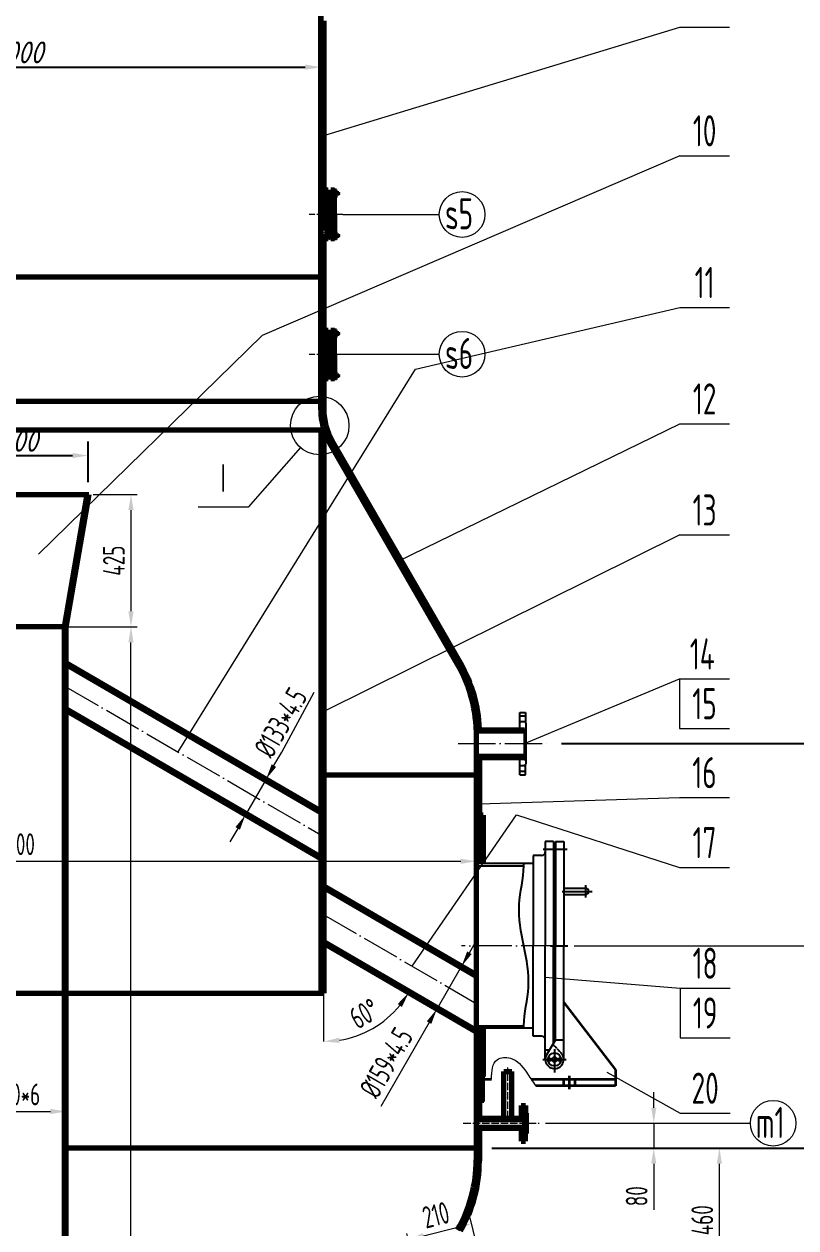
# Model space of a CAD drawing. Header units: millimetres. Extents: x -81840 to -69960, y -57447 to -40627.
# Drawn here: x -77791 to -75309, y -48288 to -44420 of the extents above; entities that cross this region are included whole.
import ezdxf
from ezdxf.enums import TextEntityAlignment as Align

# ---------------------------------------------------------------- set-up
doc = ezdxf.new("R2010")
doc.units = ezdxf.units.MM
for name, pattern in [('ACAD_ISO04W100', [30, 24, -3, 0, -3]), ('CENTER', [2, 1.25, -0.25, 0.25, -0.25]), ('HIDDEN', [0.375, 0.25, -0.125])]:
    doc.linetypes.add(name, pattern=pattern)
for name, color, linetype in [('1', 4, 'Continuous'), ('2', 3, 'Continuous'), ('3', 2, 'HIDDEN'), ('4', 1, 'CENTER')]:
    doc.layers.add(name, color=color, linetype=linetype)
for name, color, linetype, lineweight in [('中心线', 1, 'ACAD_ISO04W100', 18), ('中粗线', 3, 'Continuous', 35), ('标注', 7, 'Continuous', 18), ('粗实线', 4, 'Continuous', 70)]:
    doc.layers.add(name, color=color, linetype=linetype, lineweight=lineweight)
doc.styles.add('GB', font='gbeitc.shx', dxfattribs={"bigfont": 'gbcbig.shx'})
doc.styles.add('HGCAD', font='gbenor.shx', dxfattribs={"width": 0.75, "bigfont": 'gbcbig.shx'})
doc.dimstyles.new('GB$0', dxfattribs={"dimscale": 20, "dimtxt": 3.5, "dimasz": 2.5, "dimexe": 2.25, "dimexo": 2, "dimtad": 1, "dimdec": 0, "dimtxsty": 'GB', "dimcen": 2.5, "dimadec": 0, "dimazin": 0, "dimtfac": 1, "dimtdec": 0, "dimtmove": 0, "dimatfit": 3, "dimfxl": 1.25, "dimarcsym": 0})
doc.dimstyles.new('GB$2', dxfattribs={"dimscale": 20, "dimtxt": 3.5, "dimasz": 2.5, "dimexe": 2.25, "dimexo": 2, "dimtad": 1, "dimdec": 0, "dimtxsty": 'GB', "dimcen": 2.5, "dimadec": 0, "dimazin": 0, "dimtfac": 1, "dimtdec": 0, "dimtmove": 0, "dimatfit": 3, "dimfxl": 1.25, "dimarcsym": 0})

# ---------------------------------------------------------------- blocks, each defined once
blk = doc.blocks.new('*D7')
at = {"layer": 'Defpoints', "color": 0, "ltscale": 20}
for p in [(-78837.1, -44544.8), (-76837.1, -44558), (-76837.1, -44593.1)]:
    blk.add_point(p, dxfattribs=at)
at = {"layer": '标注', "color": 0, "lineweight": -2, "ltscale": 20}
for p, q in [((-76837.1, -44553.1), (-76837.1, -44513)), ((-78787.1, -44558), (-76887.1, -44558)), ((-78837.1, -44584.8), (-78837.1, -44603))]:
    blk.add_line(p, q, dxfattribs=at)
at = {"layer": '标注', "color": 0, "ltscale": 20}
for points in [[(-78787.1, -44549.6), (-78787.1, -44566.3), (-78837.1, -44558)], [(-76887.1, -44549.6), (-76887.1, -44566.3), (-76837.1, -44558)]]:
    blk.add_solid(points, dxfattribs=at)
at = {"layer": '标注', "color": 0, "ltscale": 20, "insert": (-77837.1, -44510.5), "char_height": 70, "attachment_point": 5, "style": 'GB'}
blk.add_mtext('%%C2000', dxfattribs=at)
blk = doc.blocks.new('*D8')
at = {"color": 0, "lineweight": -2}
for p, q in [((-78085.2, -45891.3), (-78085.2, -45761)), ((-77585.2, -45891.3), (-77585.2, -45761)), ((-78035.2, -45806), (-77635.2, -45806))]:
    blk.add_line(p, q, dxfattribs=at)
at = {"color": 0}
for points in [[(-78035.2, -45797.6), (-78035.2, -45814.3), (-78085.2, -45806)], [(-77635.2, -45797.6), (-77635.2, -45814.3), (-77585.2, -45806)]]:
    blk.add_solid(points, dxfattribs=at)
at = {"layer": 'Defpoints', "color": 0}
for p in [(-77585.2, -45806), (-78085.2, -45931.3), (-77585.2, -45931.3)]:
    blk.add_point(p, dxfattribs=at)
at = {"color": 0, "insert": (-77835.2, -45758.5), "char_height": 70, "attachment_point": 5, "style": 'GB'}
blk.add_mtext('%%C500', dxfattribs=at)
blk = doc.blocks.new('*D11')
at = {"layer": 'Defpoints', "color": 0, "ltscale": 20}
for p in [(-76103.3, -46731.4), (-76327.1, -48031.4), (-74752.6, -48031.4)]:
    blk.add_point(p, dxfattribs=at)
at = {"layer": '标注', "color": 0, "lineweight": -2, "ltscale": 20}
for p, q in [((-76063.3, -46731.4), (-74707.6, -46731.4)), ((-74752.6, -46781.4), (-74752.6, -47981.4)), ((-76287.1, -48031.4), (-74707.6, -48031.4))]:
    blk.add_line(p, q, dxfattribs=at)
at = {"layer": '标注', "color": 0, "ltscale": 20}
for points in [[(-74760.9, -46781.4), (-74744.2, -46781.4), (-74752.6, -46731.4)], [(-74760.9, -47981.4), (-74744.2, -47981.4), (-74752.6, -48031.4)]]:
    blk.add_solid(points, dxfattribs=at)
at = {"layer": '标注', "color": 0, "ltscale": 20, "insert": (-74800.1, -47508.2), "char_height": 70, "attachment_point": 5, "rotation": 90, "style": 'GB'}
blk.add_mtext('1300', dxfattribs=at)
blk = doc.blocks.new('*D21')
at = {"layer": 'Defpoints', "color": 0, "ltscale": 20}
for p in [(-78018.1, -47913.7), (-77656.1, -47913.7), (-77656.1, -47913.7)]:
    blk.add_point(p, dxfattribs=at)
at = {"layer": '标注', "color": 0, "ltscale": 20}
blk.add_line((-77968.1, -47913.7), (-77706.1, -47913.7), dxfattribs=at)
for points in [[(-77968.1, -47905.4), (-77968.1, -47922), (-78018.1, -47913.7)], [(-77706.1, -47905.4), (-77706.1, -47922), (-77656.1, -47913.7)]]:
    blk.add_solid(points, dxfattribs=at)
at = {"layer": '标注', "color": 0, "ltscale": 20, "insert": (-77837.1, -47858.7), "char_height": 70, "attachment_point": 5, "style": 'HGCAD'}
blk.add_mtext('%%C350*6', dxfattribs=at)
blk = doc.blocks.new('*D22')
at = {"layer": 'Defpoints', "color": 0, "ltscale": 20}
for p in [(-77106, -46791.7), (-77172.5, -46906.9), (-77079.2, -46960.8)]:
    blk.add_point(p, dxfattribs=at)
at = {"layer": '标注', "color": 0, "ltscale": 20}
for p, q in [((-76987.7, -46802.3), (-76962.7, -46759)), ((-77088.6, -46801.7), (-76995.4, -46855.6)), ((-77012.7, -46845.6), (-77079.2, -46960.8)), ((-77155.1, -46916.9), (-77061.9, -46970.8)), ((-77104.2, -47004.1), (-77129.2, -47047.4))]:
    blk.add_line(p, q, dxfattribs=at)
for points in [[(-76994.9, -46798.1), (-76980.5, -46806.5), (-77012.7, -46845.6)], [(-77111.4, -46999.9), (-77097, -47008.2), (-77079.2, -46960.8)]]:
    blk.add_solid(points, dxfattribs=at)
at = {"layer": '标注', "color": 0, "ltscale": 20, "insert": (-76965.9, -46663.8), "char_height": 70, "attachment_point": 5, "rotation": 60, "style": 'HGCAD'}
blk.add_mtext('%%C133*4.5', dxfattribs=at)
blk = doc.blocks.new('*D24')
at = {"layer": 'Defpoints', "color": 0, "ltscale": 20}
for p in [(-76384.3, -47447), (-76463.8, -47584.7), (-76463.8, -47584.7)]:
    blk.add_point(p, dxfattribs=at)
at = {"layer": '标注', "color": 0, "ltscale": 20}
for p, q in [((-76359.3, -47403.7), (-76334.3, -47360.4)), ((-76384.3, -47447), (-76463.8, -47584.7)), ((-76488.8, -47628), (-76644.1, -47897.1))]:
    blk.add_line(p, q, dxfattribs=at)
for points in [[(-76366.5, -47399.5), (-76352.1, -47407.8), (-76384.3, -47447)], [(-76496, -47623.8), (-76481.6, -47632.1), (-76463.8, -47584.7)]]:
    blk.add_solid(points, dxfattribs=at)
at = {"layer": '标注', "color": 0, "ltscale": 20, "insert": (-76626.6, -47756.7), "char_height": 70, "attachment_point": 5, "rotation": 60, "style": 'HGCAD'}
blk.add_mtext('%%C159*4.5', dxfattribs=at)
blk = doc.blocks.new('*D25')
at = {"layer": 'Defpoints', "color": 0, "ltscale": 20}
for p in [(-79337.1, -47082.9), (-76337.1, -47085.3), (-76337.1, -47109.8)]:
    blk.add_point(p, dxfattribs=at)
at = {"layer": '标注', "color": 0, "ltscale": 20}
for p, q in [((-79337.1, -47102.9), (-79337.1, -47129.8)), ((-79287.1, -47109.8), (-76387.1, -47109.8)), ((-76337.1, -47105.3), (-76337.1, -47129.8))]:
    blk.add_line(p, q, dxfattribs=at)
for points in [[(-79287.1, -47101.4), (-79287.1, -47118.1), (-79337.1, -47109.8)], [(-76387.1, -47101.4), (-76387.1, -47118.1), (-76337.1, -47109.8)]]:
    blk.add_solid(points, dxfattribs=at)
at = {"layer": '标注', "color": 0, "ltscale": 20, "insert": (-77837.1, -47054.8), "char_height": 70, "attachment_point": 5, "style": 'HGCAD'}
blk.add_mtext('%%C3000', dxfattribs=at)
blk = doc.blocks.new('*D37')
at = {"layer": 'Defpoints', "color": 0, "ltscale": 20}
for p in [(-76134.5, -47951.4), (-75828.3, -48031.4), (-75766.5, -48031.4)]:
    blk.add_point(p, dxfattribs=at)
at = {"layer": '标注', "color": 0, "ltscale": 20}
for p, q in [((-75766.5, -47901.4), (-75766.5, -47851.4)), ((-76114.5, -47951.4), (-75746.5, -47951.4)), ((-75766.5, -47951.4), (-75766.5, -48031.4)), ((-75808.3, -48031.4), (-75746.5, -48031.4)), ((-75766.5, -48081.4), (-75766.5, -48229.8))]:
    blk.add_line(p, q, dxfattribs=at)
for points in [[(-75774.8, -47901.4), (-75758.2, -47901.4), (-75766.5, -47951.4)], [(-75774.8, -48081.4), (-75758.2, -48081.4), (-75766.5, -48031.4)]]:
    blk.add_solid(points, dxfattribs=at)
at = {"layer": '标注', "color": 0, "ltscale": 20, "insert": (-75821.5, -48185.8), "char_height": 70, "attachment_point": 5, "rotation": 90, "style": 'HGCAD'}
blk.add_mtext('80', dxfattribs=at)
blk = doc.blocks.new('*D38')
at = {"layer": 'Defpoints', "color": 0, "ltscale": 20}
for p in [(-76042, -47381.4), (-75555.5, -48031.4), (-75037.8, -48031.4)]:
    blk.add_point(p, dxfattribs=at)
at = {"layer": '标注', "color": 0, "ltscale": 20}
for p, q in [((-76022, -47381.4), (-75017.8, -47381.4)), ((-75037.8, -47431.4), (-75037.8, -47981.4)), ((-75535.5, -48031.4), (-75017.8, -48031.4))]:
    blk.add_line(p, q, dxfattribs=at)
for points in [[(-75046.1, -47431.4), (-75029.5, -47431.4), (-75037.8, -47381.4)], [(-75046.1, -47981.4), (-75029.5, -47981.4), (-75037.8, -48031.4)]]:
    blk.add_solid(points, dxfattribs=at)
at = {"layer": '标注', "color": 0, "ltscale": 20, "insert": (-75092.8, -47709.2), "char_height": 70, "attachment_point": 5, "rotation": 90, "style": 'HGCAD'}
blk.add_mtext('650', dxfattribs=at)
blk = doc.blocks.new('*D39')
at = {"layer": 'Defpoints', "color": 0, "ltscale": 20}
for p in [(-75945.9, -48031.4), (-75555.5, -48031.4), (-76512.7, -48494.7)]:
    blk.add_point(p, dxfattribs=at)
at = {"layer": '标注', "color": 0, "ltscale": 20}
for p, q in [((-75925.9, -48031.4), (-75535.5, -48031.4)), ((-75555.5, -48444.7), (-75555.5, -48081.4)), ((-76492.7, -48494.7), (-75535.5, -48494.7))]:
    blk.add_line(p, q, dxfattribs=at)
for points in [[(-75563.8, -48081.4), (-75547.2, -48081.4), (-75555.5, -48031.4)], [(-75563.8, -48444.7), (-75547.2, -48444.7), (-75555.5, -48494.7)]]:
    blk.add_solid(points, dxfattribs=at)
at = {"layer": '标注', "color": 0, "ltscale": 20, "insert": (-75610.5, -48263.1), "char_height": 70, "attachment_point": 5, "rotation": 90, "style": 'HGCAD'}
blk.add_mtext('460', dxfattribs=at)
blk = doc.blocks.new('*D41')
at = {"layer": 'Defpoints', "color": 0, "ltscale": 20}
for p in [(-76827.1, -47104), (-76827.1, -47373.4), (-76719.5, -47669.9), (-76001.6, -47853.5), (-76827.1, -51158.9)]:
    blk.add_point(p, dxfattribs=at)
at = {"layer": '标注', "color": 0, "ltscale": 20}
blk.add_arc((-76827.1, -47373.4), 315.4, 279.0912, 320.7301, dxfattribs=at)
for points in [[(-76589.7, -47568.3), (-76576, -47577.8), (-76554.4, -47532)], [(-76776.6, -47693.2), (-76777.9, -47676.6), (-76827.1, -47688.8)]]:
    blk.add_solid(points, dxfattribs=at)
at = {"layer": '标注', "color": 0, "ltscale": 20, "insert": (-76697.2, -47599.2), "char_height": 70, "attachment_point": 5, "rotation": 29.9106, "style": 'HGCAD'}
blk.add_mtext('60%%D', dxfattribs=at)
blk = doc.blocks.new('*D46')
at = {"layer": 'Defpoints', "color": 0, "ltscale": 20}
for p in [(-76352.4, -48274.3), (-76310, -48444.2), (-76512.7, -48494.7)]:
    blk.add_point(p, dxfattribs=at)
at = {"layer": '标注', "color": 0, "ltscale": 20}
for p, q in [((-76314.9, -48424.8), (-76357.2, -48254.9)), ((-76517.5, -48475.3), (-76559.9, -48305.4)), ((-76506.5, -48312.7), (-76400.9, -48286.4))]:
    blk.add_line(p, q, dxfattribs=at)
for points in [[(-76402.9, -48278.3), (-76398.9, -48294.5), (-76352.4, -48274.3)], [(-76508.6, -48304.6), (-76504.5, -48320.8), (-76555.1, -48324.8)]]:
    blk.add_solid(points, dxfattribs=at)
at = {"layer": '标注', "color": 0, "ltscale": 20, "insert": (-76467, -48246.2), "char_height": 70, "attachment_point": 5, "rotation": 14, "style": 'HGCAD'}
blk.add_mtext('210', dxfattribs=at)
blk = doc.blocks.new('*D80')
at = {"layer": 'Defpoints', "color": 0, "ltscale": 20}
for p in [(-77840, -42131.5), (-77642.1, -42575.3), (-77751.7, -42706.8), (-76928.8, -43284.4), (-77840.9, -51206.2)]:
    blk.add_point(p, dxfattribs=at)
at = {"layer": '标注', "color": 0, "ltscale": 20}
blk.add_arc((-77840, -42378.5), 339.9, 278.4309, 306.7317, dxfattribs=at)
for points in [[(-77642.2, -42644.6), (-77631.3, -42657.2), (-77599, -42618.2)], [(-77789.6, -42723), (-77790.8, -42706.4), (-77840, -42718.4)]]:
    blk.add_solid(points, dxfattribs=at)
at = {"layer": '标注', "color": 0, "ltscale": 20, "insert": (-77730.6, -42641.6), "char_height": 70, "attachment_point": 5, "rotation": 22.5813, "style": 'HGCAD'}
blk.add_mtext('45%%D', dxfattribs=at)
blk = doc.blocks.new('*D111')
at = {"layer": 'Defpoints', "color": 0, "ltscale": 20}
for p in [(-77684.5, -46356.3), (-77447.2, -46356.3), (-77597.5, -50743.7)]:
    blk.add_point(p, dxfattribs=at)
at = {"layer": '标注', "color": 0, "ltscale": 20}
for p, q in [((-77664.5, -46356.3), (-77427.2, -46356.3)), ((-77447.2, -50693.7), (-77447.2, -46406.3)), ((-77577.5, -50743.7), (-77427.2, -50743.7))]:
    blk.add_line(p, q, dxfattribs=at)
for points in [[(-77455.6, -46406.3), (-77438.9, -46406.3), (-77447.2, -46356.3)], [(-77455.6, -50693.7), (-77438.9, -50693.7), (-77447.2, -50743.7)]]:
    blk.add_solid(points, dxfattribs=at)
at = {"layer": '标注', "color": 0, "ltscale": 20, "insert": (-77502.2, -48550), "char_height": 70, "attachment_point": 5, "rotation": 90, "style": 'HGCAD'}
blk.add_mtext('4390', dxfattribs=at)
blk = doc.blocks.new('*D112')
at = {"layer": 'Defpoints', "color": 0, "ltscale": 20}
for p in [(-77589, -45931.3), (-77589, -46356.3), (-77447.2, -46356.3)]:
    blk.add_point(p, dxfattribs=at)
at = {"layer": '标注', "color": 0, "ltscale": 20}
for p, q in [((-77569, -45931.3), (-77427.2, -45931.3)), ((-77447.2, -45981.3), (-77447.2, -46306.3)), ((-77569, -46356.3), (-77427.2, -46356.3))]:
    blk.add_line(p, q, dxfattribs=at)
for points in [[(-77455.6, -45981.3), (-77438.9, -45981.3), (-77447.2, -45931.3)], [(-77455.6, -46306.3), (-77438.9, -46306.3), (-77447.2, -46356.3)]]:
    blk.add_solid(points, dxfattribs=at)
at = {"layer": '标注', "color": 0, "ltscale": 20, "insert": (-77502.2, -46143.8), "char_height": 70, "attachment_point": 5, "rotation": 90, "style": 'HGCAD'}
blk.add_mtext('425', dxfattribs=at)

msp = doc.modelspace()

# ---------------------------------------------------------------- hatches: boundary and pattern name
at = {"linetype": 'Continuous'}
h = msp.add_hatch(dxfattribs=at)
h.set_pattern_fill('_USER', color=256, scale=150, angle=135, style=0, pattern_type=0)
h.set_pattern_definition([(135, (-76165.87, -49769.27), (-106.066, -106.066), [])])
h.paths.add_polyline_path([(-76197.1, -46831.43), (-76179.1, -46831.43), (-76179.1, -46820.43), (-76197.1, -46820.43)])
h.paths.add_polyline_path([(-76197.1, -46631.43), (-76179.1, -46631.43), (-76179.1, -46642.43), (-76197.1, -46642.43)])
h.paths.add_polyline_path([(-76197.1, -46776.93), (-76177.1, -46776.93), (-76177.1, -46797.43), (-76179.1, -46797.43), (-76179.1, -46802.43), (-76197.1, -46802.43)])
h.paths.add_polyline_path([(-76197.1, -46685.93), (-76177.1, -46685.93), (-76177.1, -46665.43), (-76179.1, -46665.43), (-76179.1, -46660.43), (-76197.1, -46660.43)])
at = {"layer": '中心线', "linetype": 'ByBlock', "lineweight": 18}
for points in [[(-76817.01, -44980.48), (-76817.01, -44975.45), (-76817.01, -44974.45), (-76815.67, -44974.45), (-76815.67, -44980.48)], [(-76800.92, -44980.48), (-76800.92, -44975.45), (-76800.92, -44974.45), (-76802.26, -44974.45), (-76802.26, -44980.48)], [(-76817.01, -45082.39), (-76817.01, -45087.42), (-76817.01, -45088.42), (-76815.67, -45088.42), (-76815.67, -45082.39)], [(-76800.92, -45082.39), (-76800.92, -45087.42), (-76800.92, -45088.42), (-76802.26, -45088.42), (-76802.26, -45082.39)], [(-76817.01, -45430.48), (-76817.01, -45425.45), (-76817.01, -45424.45), (-76815.67, -45424.45), (-76815.67, -45430.48)], [(-76800.92, -45430.48), (-76800.92, -45425.45), (-76800.92, -45424.45), (-76802.26, -45424.45), (-76802.26, -45430.48)], [(-76817.01, -45532.39), (-76817.01, -45537.42), (-76817.01, -45538.42), (-76815.67, -45538.42), (-76815.67, -45532.39)], [(-76800.92, -45532.39), (-76800.92, -45537.42), (-76800.92, -45538.42), (-76802.26, -45538.42), (-76802.26, -45532.39)]]:
    msp.add_hatch(color=256, dxfattribs=at).paths.add_polyline_path(points)

# ---------------------------------------------------------------- linework, layer by layer
for p, q in [((-76197.1, -46631.43), (-76179.1, -46631.43)), ((-76197.1, -46686.93), (-76197.1, -46631.43)), ((-76197.1, -46642.43), (-76179.1, -46642.43)), ((-76179.1, -46631.43), (-76179.1, -46665.43)), ((-76197.1, -46660.43), (-76179.1, -46660.43)), ((-76197.1, -46685.93), (-76177.1, -46685.93)), ((-76182.1, -46775.93), (-76182.1, -46686.93)), ((-76177.1, -46665.43), (-76179.1, -46665.43)), ((-76177.1, -46797.43), (-76177.1, -46665.43)), ((-76197.1, -46831.43), (-76197.1, -46775.93)), ((-76197.1, -46776.93), (-76177.1, -46776.93)), ((-76197.1, -46802.43), (-76179.1, -46802.43)), ((-76179.1, -46831.43), (-76179.1, -46797.43)), ((-76179.1, -46797.43), (-76177.1, -46797.43)), ((-76197.1, -46820.43), (-76179.1, -46820.43)), ((-76197.1, -46831.43), (-76179.1, -46831.43))]:
    msp.add_line(p, q)
for p in [(-76837.1, -45379.63), (-76827.1, -46358.4), (-76827.1, -46368.4)]:
    msp.add_point(p)
at = {"layer": '1'}
msp.add_spline([(-76184.1, -47646.43), (-76184.1, -47638.43), (-76169.1, -47513.93), (-76199.1, -47248.93), (-76184.1, -47124.43), (-76184.1, -47116.43)], degree=3, dxfattribs=at)
at = {"layer": '2'}
for p, q in [((-76115.1, -47046.43), (-76115.1, -47381.43)), ((-76089.1, -47046.43), (-76115.1, -47046.43)), ((-76089.1, -47046.43), (-76089.1, -47381.43)), ((-76082.01, -47046.43), (-76056.01, -47046.43)), ((-76082.01, -47046.43), (-76082.01, -47381.43)), ((-76056.01, -47046.43), (-76056.01, -47381.43)), ((-76154.1, -47090.93), (-76154.1, -47381.43)), ((-76127.1, -47090.93), (-76154.1, -47090.93)), ((-76084.01, -47090.43), (-76089.1, -47090.43)), ((-76087.1, -47381.43), (-76087.1, -47090.43)), ((-76084.01, -47381.43), (-76084.01, -47090.43)), ((-76084.01, -47090.43), (-76082.01, -47090.43)), ((-76337.1, -47381.43), (-76337.1, -47116.43)), ((-76154.1, -47116.43), (-76337.1, -47116.43)), ((-76337.1, -47124.43), (-76184.1, -47124.43)), ((-76056.01, -47196.43), (-75986.01, -47196.43)), ((-76056.01, -47216.43), (-75986.01, -47216.43)), ((-76337.1, -47381.43), (-76337.1, -47646.43)), ((-76154.1, -47671.93), (-76154.1, -47381.43)), ((-76115.1, -47746.43), (-76115.1, -47381.43)), ((-76089.1, -47695.17), (-76089.1, -47381.43)), ((-76087.1, -47381.43), (-76087.1, -47672.43)), ((-76084.01, -47381.43), (-76084.01, -47672.43)), ((-76082.01, -47683.43), (-76082.01, -47381.43)), ((-76056.01, -47746.43), (-76056.01, -47381.43)), ((-76337.1, -47638.43), (-76184.1, -47638.43)), ((-76154.1, -47646.43), (-76337.1, -47646.43)), ((-76127.1, -47671.93), (-76154.1, -47671.93)), ((-76082.01, -47683.43), (-76110.85, -47731.16)), ((-76084.01, -47672.43), (-76089.1, -47672.43)), ((-76084.01, -47672.43), (-76082.01, -47672.43)), ((-76082.01, -47683.43), (-76056.01, -47683.43)), ((-76101.95, -47716.43), (-76115.1, -47716.43)), ((-76105.86, -47740.99), (-76093.25, -47744.37)), ((-76105.86, -47751.88), (-76093.25, -47748.5)), ((-76077.86, -47744.37), (-76065.25, -47740.99)), ((-76077.86, -47748.5), (-76065.25, -47751.88))]:
    msp.add_line(p, q, dxfattribs=at)
for radius in [21.02, 7.97]:
    msp.add_circle((-76085.56, -47746.43), radius, dxfattribs=at)
for centre, radius, start, end in [((-76127.1, -47078.93), 12, 270, 0), ((-75986.01, -47206.43), 10, 270, 90), ((-76127.1, -47683.93), 12, 0, 90), ((-76085.56, -47746.43), 29.55, 148.86029, 0)]:
    msp.add_arc(centre, radius, start, end, dxfattribs=at)
at = {"layer": '3'}
for q in [(-76089.1, -47695.17), (-76063.92, -47726.32)]:
    msp.add_line((-76089.1, -47699.22), q, dxfattribs=at)
msp.add_arc((-76085.56, -47746.43), 29.55, 0, 42.90997, dxfattribs=at)
at = {"layer": '4'}
for p, q in [((-76044.97, -47071.43), (-76122.1, -47071.43)), ((-75986.01, -47186.62), (-75986.01, -47226.25)), ((-76061.17, -47206.43), (-75964.24, -47206.43)), ((-76098.01, -47381.43), (-76042.01, -47381.43)), ((-76085.56, -47713.1), (-76085.56, -47788.06)), ((-76122.67, -47746.43), (-76048.44, -47746.43))]:
    msp.add_line(p, q, dxfattribs=at)
at = {"layer": '中心线', "linetype": 'ByBlock', "lineweight": 18}
for p, q in [((-76829.17, -44963.72), (-76779.91, -44963.72)), ((-76817.01, -44974.45), (-76815.67, -44974.45)), ((-76815.67, -44980.48), (-76817.01, -44980.48)), ((-76815.67, -44975.45), (-76815.67, -44974.45)), ((-76802.26, -44974.45), (-76802.26, -44980.48)), ((-76802.26, -44980.48), (-76800.92, -44980.48)), ((-76800.92, -44975.45), (-76800.92, -44974.45)), ((-76786.17, -44960.37), (-76782.82, -44960.37)), ((-76786.17, -44967.07), (-76782.82, -44967.07)), ((-76830.43, -45099.15), (-76779.91, -45099.15)), ((-76815.67, -45082.39), (-76817.01, -45082.39)), ((-76817.01, -45088.42), (-76815.67, -45088.42)), ((-76815.67, -45087.42), (-76815.67, -45088.42)), ((-76804.94, -45092.11), (-76804.94, -45087.42)), ((-76802.26, -45082.39), (-76800.92, -45082.39)), ((-76802.26, -45088.42), (-76802.26, -45082.39)), ((-76800.92, -45087.42), (-76800.92, -45088.42)), ((-76786.17, -45095.8), (-76782.82, -45095.8)), ((-76786.17, -45102.5), (-76782.82, -45102.5)), ((-76786.17, -45410.37), (-76782.82, -45410.37)), ((-76829.17, -45413.72), (-76779.91, -45413.72)), ((-76817.01, -45424.45), (-76815.67, -45424.45)), ((-76815.67, -45430.48), (-76817.01, -45430.48)), ((-76815.67, -45425.45), (-76815.67, -45424.45)), ((-76802.26, -45424.45), (-76802.26, -45430.48)), ((-76802.26, -45430.48), (-76800.92, -45430.48)), ((-76800.92, -45425.45), (-76800.92, -45424.45)), ((-76786.17, -45417.07), (-76782.82, -45417.07)), ((-76830.43, -45549.15), (-76779.91, -45549.15)), ((-76815.67, -45532.39), (-76817.01, -45532.39)), ((-76817.01, -45538.42), (-76815.67, -45538.42)), ((-76815.67, -45537.42), (-76815.67, -45538.42)), ((-76804.94, -45542.11), (-76804.94, -45537.42)), ((-76802.26, -45532.39), (-76800.92, -45532.39)), ((-76802.26, -45538.42), (-76802.26, -45532.39)), ((-76800.92, -45537.42), (-76800.92, -45538.42)), ((-76786.17, -45545.8), (-76782.82, -45545.8)), ((-76786.17, -45552.5), (-76782.82, -45552.5))]:
    msp.add_line(p, q, dxfattribs=at)
at = {"layer": '中心线'}
for p, q in [((-76765.94, -45031.43), (-76874.4, -45031.43)), ((-76765.94, -45481.43), (-76874.4, -45481.43)), ((-76235.73, -47935.43), (-76235.73, -47772.12)), ((-76378.77, -47951.43), (-76134.54, -47951.43))]:
    msp.add_line(p, q, dxfattribs=at)
at = {"layer": '中心线', "ltscale": 5}
for p, q in [((-77656.1, -46548.76), (-76837.1, -47025.02)), ((-76395.41, -46731.43), (-76103.27, -46731.43)), ((-76827.1, -47281.43), (-76337.1, -47566.38)), ((-76073.1, -47381.43), (-76385.1, -47381.43))]:
    msp.add_line(p, q, dxfattribs=at)
at = {"layer": '中粗线', "ltscale": 20}
for p, q in [((-76056.01, -47563.07), (-75889.18, -47779.43)), ((-76313.1, -47881.43), (-76313.1, -47646.43)), ((-76313.1, -47809.43), (-76288.34, -47809.43)), ((-76160.85, -47809.43), (-75889.18, -47809.43)), ((-76055.1, -47831.43), (-76055.1, -47809.43)), ((-76037.1, -47841.43), (-76037.1, -47799.43)), ((-76019.1, -47831.43), (-76019.1, -47809.43)), ((-75889.18, -47779.43), (-75889.18, -47831.43)), ((-75889.18, -47831.43), (-76145.89, -47831.43)), ((-76327.1, -47881.43), (-76313.1, -47881.43))]:
    msp.add_line(p, q, dxfattribs=at)
at = {"layer": '标注', "ltscale": 20}
for p, q in [((-76827.1, -44777.37), (-75683, -44429.89)), ((-75683, -44429.89), (-75523, -44429.89)), ((-75683, -44842.47), (-77025.38, -45420.01)), ((-75683, -44842.47), (-75523, -44842.47)), ((-76765.94, -45031.43), (-76456.08, -45031.43)), ((-76532.94, -45528.83), (-75683, -45329.98)), ((-75683, -45329.98), (-75523, -45329.98)), ((-77025.38, -45420.01), (-77744.71, -46123.09)), ((-76765.94, -45480.34), (-76456.08, -45480.34)), ((-77295.99, -46758.17), (-76532.94, -45528.83)), ((-76588.72, -46145.18), (-75683, -45704.07)), ((-75683, -45704.07), (-75523, -45704.07)), ((-76902.59, -45780.5), (-77070.68, -45972.02)), ((-77070.68, -45972.02), (-77230.68, -45972.02)), ((-75683, -46060.86), (-76826.9, -46627.96)), ((-75683, -46060.86), (-75523, -46060.86)), ((-76182.1, -46731.43), (-75683.36, -46523.41)), ((-75683.36, -46523.41), (-75523.36, -46523.41)), ((-75683.36, -46523.41), (-75683.36, -46683.41)), ((-76962.7, -46758.99), (-76858.65, -46566.43)), ((-75683.36, -46683.41), (-75523.36, -46683.41)), ((-76327.1, -46924.62), (-75683.36, -46904.81)), ((-75683.36, -46904.81), (-75523.36, -46904.81)), ((-76543.07, -47446.61), (-76207.74, -46960.66)), ((-76207.74, -46960.66), (-75683.36, -47129.82)), ((-75683.36, -47129.82), (-75523.36, -47129.82)), ((-76827.1, -47688.85), (-76826.72, -47491.08)), ((-76115.1, -47481.53), (-75681.38, -47517.24)), ((-75681.38, -47517.24), (-75521.38, -47517.24)), ((-75681.38, -47517.24), (-75681.38, -47677.24)), ((-75681.38, -47677.24), (-75521.38, -47677.24)), ((-75916.95, -47787.84), (-75681.38, -47918.83)), ((-75681.38, -47918.83), (-75521.38, -47918.83)), ((-75746.51, -47951.43), (-75456.02, -47951.43))]:
    msp.add_line(p, q, dxfattribs=at)
for centre, radius in [((-76382.69, -45031.43), 73.39), ((-76382.69, -45480.34), 73.39), ((-76840.46, -45709.72), 94.18), ((-75382.62, -47951.43), 73.39)]:
    msp.add_circle(centre, radius, dxfattribs=at)
msp.add_spline([(-76288.34, -47809.43), (-76269.49, -47747.24), (-76227.52, -47742.1), (-76176.13, -47787.46), (-76145.89, -47831.43)], degree=3, dxfattribs=at)
at = {"layer": '粗实线'}
for p, q in [((-76837.1, -45659.14), (-76837.1, -43631.43)), ((-76837.1, -43631.43), (-76837.1, -45659.14)), ((-76827.1, -44409.21), (-76827.1, -44953.66)), ((-76827.1, -45109.21), (-76827.1, -45403.66)), ((-78847.1, -45231.43), (-76827.1, -45231.43)), ((-76827.1, -45403.66), (-76827.1, -45314.6)), ((-76827.1, -45559.21), (-76827.1, -45659.14)), ((-78847.1, -45631.43), (-76827.1, -45631.43)), ((-78837.1, -45723.17), (-76837.09, -45722.96)), ((-76837.09, -45722.96), (-76836.72, -47532.96)), ((-76827.09, -45722.96), (-76837.09, -45722.96)), ((-76827.09, -45722.96), (-76826.72, -47532.96)), ((-76387.22, -46474.03), (-76800.29, -45758.93)), ((-76397.22, -46476.71), (-76808.95, -45763.93)), ((-78091.29, -45931.29), (-77582.92, -45931.29)), ((-77589.01, -45931.29), (-77662.1, -46356.29)), ((-77582.92, -45931.29), (-77656.19, -46357.31)), ((-77656.1, -46356.29), (-78018.1, -46356.29)), ((-77662.1, -46356.29), (-77662.1, -50643.74)), ((-77656.1, -46356.29), (-77656.1, -50643.74)), ((-76836.84, -46948.25), (-77656.1, -46471.83)), ((-76836.84, -46954.03), (-77656.1, -46477.61)), ((-76836.81, -47096.33), (-77656.1, -46619.9)), ((-76836.81, -47102.12), (-77656.1, -46625.68)), ((-76337.1, -46686.93), (-76337.1, -48031.43)), ((-76337.1, -46686.93), (-76182.1, -46686.93)), ((-76327.1, -46685.19), (-76327.1, -46686.93)), ((-76337.1, -46690.43), (-76182.1, -46690.43)), ((-76337.1, -46772.43), (-76182.1, -46772.43)), ((-76337.1, -46775.93), (-76182.1, -46775.93)), ((-76327.1, -46775.93), (-76327.1, -47116.43)), ((-76827.1, -46831.43), (-76327.1, -46831.43)), ((-76315.1, -46961.43), (-76327.1, -46961.43)), ((-76315.1, -46961.43), (-76315.1, -47116.43)), ((-76337.1, -47474.41), (-76827.1, -47189.47)), ((-76337.1, -47479.62), (-76827.1, -47194.68)), ((-76337.1, -47653.14), (-76827.1, -47368.19)), ((-76337.1, -47658.34), (-76827.1, -47373.4)), ((-78847.1, -47533.17), (-76826.72, -47532.96)), ((-76327.1, -47646.43), (-76327.1, -47935.43)), ((-76315.1, -47646.43), (-76315.1, -47801.43)), ((-76315.1, -47801.43), (-76327.1, -47801.43)), ((-76248.73, -47785.43), (-76222.73, -47785.43)), ((-76248.73, -47935.43), (-76248.73, -47785.43)), ((-76222.73, -47935.43), (-76222.73, -47785.43)), ((-76193.1, -47893.93), (-76179.1, -47893.93)), ((-76193.1, -47893.93), (-76193.1, -47935.43)), ((-76193.1, -47901.93), (-76179.1, -47901.93)), ((-76193.1, -47915.93), (-76179.1, -47915.93)), ((-76179.1, -47893.93), (-76179.1, -47918.93)), ((-76179.1, -47918.93), (-76177.1, -47918.93)), ((-76177.1, -47918.93), (-76177.1, -47983.93)), ((-76337.1, -47935.43), (-76182.1, -47935.43)), ((-76337.1, -47935.43), (-76337.1, -47967.43)), ((-76337.1, -47938.93), (-76182.1, -47938.93)), ((-76337.1, -47963.93), (-76182.1, -47963.93)), ((-76193.1, -47934.93), (-76177.1, -47934.93)), ((-76182.1, -47935.43), (-76182.1, -47967.43)), ((-76337.1, -47967.43), (-76182.1, -47967.43)), ((-76327.1, -47967.43), (-76327.1, -48031.43)), ((-76193.1, -47967.43), (-76193.1, -48008.93)), ((-76193.1, -47967.93), (-76177.1, -47967.93)), ((-76193.1, -47986.93), (-76179.1, -47986.93)), ((-76193.1, -48000.93), (-76179.1, -48000.93)), ((-76177.1, -47983.93), (-76179.1, -47983.93)), ((-76179.1, -48008.93), (-76179.1, -47983.93)), ((-76327.1, -48031.43), (-77656.1, -48031.43)), ((-76337.1, -48031.12), (-76337.1, -48069.43)), ((-76327.1, -48031.12), (-76327.1, -48072.11)), ((-76193.1, -48008.93), (-76179.1, -48008.93))]:
    msp.add_line(p, q, dxfattribs=at)
at = {"layer": '粗实线', "linetype": 'ByBlock'}
for p, q in [((-76837.1, -44953.66), (-76837.1, -45089.92)), ((-76812.99, -44953.66), (-76837.1, -44953.66)), ((-76824.06, -44980.48), (-76837.1, -44967.43)), ((-76825.57, -44960.28), (-76827.43, -44963.63)), ((-76825.57, -44966.98), (-76827.43, -44963.63)), ((-76825.57, -44959.7), (-76792.87, -44959.7)), ((-76825.57, -44959.7), (-76825.57, -44967.74)), ((-76825.57, -44960.37), (-76792.87, -44960.37)), ((-76825.57, -44967.07), (-76792.87, -44967.07)), ((-76825.57, -44967.74), (-76792.87, -44967.74)), ((-76824.06, -44980.48), (-76824.06, -45031.43)), ((-76817.01, -44980.48), (-76824.06, -44980.48)), ((-76822.17, -44959.7), (-76822.79, -44960.35)), ((-76822.79, -44960.35), (-76822.79, -44963.72)), ((-76822.79, -44967.08), (-76822.79, -44963.72)), ((-76822.17, -44967.74), (-76822.79, -44967.08)), ((-76822.17, -44959.7), (-76822.17, -44967.74)), ((-76817.01, -45031.43), (-76817.01, -44974.45)), ((-76812.99, -44974.45), (-76815.67, -44974.45)), ((-76815.67, -44975.45), (-76815.67, -45031.43)), ((-76802.26, -44975.45), (-76815.67, -44975.45)), ((-76815.42, -44974.45), (-76812.99, -44972.01)), ((-76812.99, -44959.7), (-76812.99, -44953.66)), ((-76812.99, -44975.45), (-76812.99, -44967.74)), ((-76792.87, -44953.66), (-76804.94, -44953.66)), ((-76804.94, -44953.66), (-76804.94, -44959.7)), ((-76804.94, -44959.36), (-76792.87, -44959.36)), ((-76804.94, -44967.74), (-76804.94, -44975.45)), ((-76804.94, -44968.08), (-76792.87, -44968.08)), ((-76800.92, -44974.45), (-76804.94, -44974.45)), ((-76802.26, -44975.45), (-76802.26, -45031.43)), ((-76802.26, -44980.48), (-76802.26, -45030.76)), ((-76800.92, -44975.45), (-76800.92, -45031.43)), ((-76800.92, -44980.48), (-76794.88, -44980.48)), ((-76794.88, -44980.48), (-76792.87, -44977)), ((-76794.88, -44980.48), (-76794.88, -45031.43)), ((-76792.87, -45031.43), (-76792.87, -44953.66)), ((-76786.17, -44956.63), (-76792.87, -44956.63)), ((-76786.17, -44960.87), (-76792.87, -44960.87)), ((-76786.17, -44966.57), (-76792.87, -44966.57)), ((-76786.17, -44970.81), (-76792.87, -44970.81)), ((-76786.17, -44967.74), (-76786.17, -44956.63)), ((-76786.17, -44959.7), (-76786.17, -44970.81)), ((-76786.17, -44959.7), (-76783.49, -44959.7)), ((-76786.17, -44967.74), (-76783.49, -44967.74)), ((-76782.82, -44960.37), (-76783.49, -44959.7)), ((-76782.82, -44967.07), (-76783.49, -44967.74)), ((-76782.82, -44960.37), (-76782.82, -44963.72)), ((-76782.82, -44967.07), (-76782.82, -44963.72)), ((-76824.06, -45082.39), (-76824.06, -45031.43)), ((-76817.01, -45031.43), (-76817.01, -45088.42)), ((-76815.67, -45087.42), (-76815.67, -45031.43)), ((-76802.26, -45082.39), (-76802.26, -45031.43)), ((-76802.26, -45087.42), (-76802.26, -45031.43)), ((-76800.92, -45087.42), (-76800.92, -45031.43)), ((-76794.88, -45082.39), (-76794.88, -45031.43)), ((-76792.87, -45031.43), (-76792.87, -45109.21)), ((-76837.1, -45109.21), (-76837.1, -45089.92)), ((-76825.57, -45095.8), (-76827.43, -45099.15)), ((-76825.57, -45102.5), (-76827.43, -45099.15)), ((-76825.57, -45095.13), (-76792.87, -45095.13)), ((-76825.57, -45103.17), (-76825.57, -45095.13)), ((-76825.57, -45095.8), (-76792.87, -45095.8)), ((-76825.57, -45102.5), (-76792.87, -45102.5)), ((-76825.57, -45103.17), (-76792.87, -45103.17)), ((-76817.01, -45082.39), (-76824.06, -45082.39)), ((-76822.17, -45095.13), (-76822.79, -45095.79)), ((-76822.79, -45095.79), (-76822.79, -45099.15)), ((-76822.79, -45102.52), (-76822.79, -45099.15)), ((-76822.17, -45103.17), (-76822.79, -45102.52)), ((-76822.17, -45103.17), (-76822.17, -45095.13)), ((-76802.26, -45087.42), (-76815.67, -45087.42)), ((-76812.99, -45088.42), (-76815.67, -45088.42)), ((-76812.99, -45087.42), (-76812.99, -45095.13)), ((-76812.99, -45103.17), (-76812.99, -45109.21)), ((-76804.94, -45095.13), (-76804.94, -45087.42)), ((-76800.92, -45088.42), (-76804.94, -45088.42)), ((-76804.94, -45094.79), (-76792.87, -45094.79)), ((-76804.94, -45109.21), (-76804.94, -45103.17)), ((-76804.94, -45103.51), (-76792.87, -45103.51)), ((-76800.92, -45082.39), (-76794.88, -45082.39)), ((-76794.88, -45082.39), (-76792.87, -45085.87)), ((-76786.17, -45092.06), (-76792.87, -45092.06)), ((-76786.17, -45096.3), (-76792.87, -45096.3)), ((-76786.17, -45102), (-76792.87, -45102)), ((-76786.17, -45103.17), (-76786.17, -45092.06)), ((-76786.17, -45095.13), (-76783.49, -45095.13)), ((-76786.17, -45095.13), (-76786.17, -45106.24)), ((-76786.17, -45103.17), (-76783.49, -45103.17)), ((-76782.82, -45095.8), (-76783.49, -45095.13)), ((-76782.82, -45102.5), (-76783.49, -45103.17)), ((-76782.82, -45095.8), (-76782.82, -45099.15)), ((-76782.82, -45102.5), (-76782.82, -45099.15)), ((-76812.99, -45109.21), (-76837.1, -45109.21)), ((-76814.71, -45109.21), (-76812.99, -45107.48)), ((-76792.87, -45109.21), (-76804.94, -45109.21)), ((-76786.17, -45106.24), (-76792.87, -45106.24)), ((-76837.1, -45403.66), (-76837.1, -45539.92)), ((-76812.99, -45403.66), (-76837.1, -45403.66)), ((-76825.57, -45410.28), (-76827.43, -45413.63)), ((-76825.57, -45409.7), (-76792.87, -45409.7)), ((-76825.57, -45409.7), (-76825.57, -45417.74)), ((-76825.57, -45410.37), (-76792.87, -45410.37)), ((-76822.17, -45409.7), (-76822.79, -45410.35)), ((-76822.79, -45410.35), (-76822.79, -45413.72)), ((-76822.17, -45409.7), (-76822.17, -45417.74)), ((-76812.99, -45409.7), (-76812.99, -45403.66)), ((-76792.87, -45403.66), (-76804.94, -45403.66)), ((-76804.94, -45403.66), (-76804.94, -45409.7)), ((-76804.94, -45409.36), (-76792.87, -45409.36)), ((-76792.87, -45481.43), (-76792.87, -45403.66)), ((-76786.17, -45406.63), (-76792.87, -45406.63)), ((-76786.17, -45410.87), (-76792.87, -45410.87)), ((-76786.17, -45417.74), (-76786.17, -45406.63)), ((-76786.17, -45409.7), (-76786.17, -45420.81)), ((-76786.17, -45409.7), (-76783.49, -45409.7)), ((-76782.82, -45410.37), (-76783.49, -45409.7)), ((-76782.82, -45410.37), (-76782.82, -45413.72)), ((-76824.06, -45430.48), (-76837.1, -45417.43)), ((-76825.57, -45416.98), (-76827.43, -45413.63)), ((-76825.57, -45417.07), (-76792.87, -45417.07)), ((-76825.57, -45417.74), (-76792.87, -45417.74)), ((-76824.06, -45430.48), (-76824.06, -45481.43)), ((-76817.01, -45430.48), (-76824.06, -45430.48)), ((-76822.79, -45417.08), (-76822.79, -45413.72)), ((-76822.17, -45417.74), (-76822.79, -45417.08)), ((-76817.01, -45481.43), (-76817.01, -45424.45)), ((-76812.99, -45424.45), (-76815.67, -45424.45)), ((-76815.67, -45425.45), (-76815.67, -45481.43)), ((-76802.26, -45425.45), (-76815.67, -45425.45)), ((-76812.99, -45425.45), (-76812.99, -45417.74)), ((-76804.94, -45417.74), (-76804.94, -45425.45)), ((-76804.94, -45418.08), (-76792.87, -45418.08)), ((-76800.92, -45424.45), (-76804.94, -45424.45)), ((-76802.26, -45425.45), (-76802.26, -45481.43)), ((-76802.26, -45430.48), (-76802.26, -45480.76)), ((-76800.92, -45425.45), (-76800.92, -45481.43)), ((-76800.92, -45430.48), (-76794.88, -45430.48)), ((-76794.88, -45430.48), (-76792.87, -45427)), ((-76794.88, -45430.48), (-76794.88, -45481.43)), ((-76786.17, -45416.57), (-76792.87, -45416.57)), ((-76786.17, -45420.81), (-76792.87, -45420.81)), ((-76786.17, -45417.74), (-76783.49, -45417.74)), ((-76782.82, -45417.07), (-76783.49, -45417.74)), ((-76782.82, -45417.07), (-76782.82, -45413.72)), ((-76824.06, -45532.39), (-76824.06, -45481.43)), ((-76817.01, -45481.43), (-76817.01, -45538.42)), ((-76815.67, -45537.42), (-76815.67, -45481.43)), ((-76802.26, -45532.39), (-76802.26, -45481.43)), ((-76802.26, -45537.42), (-76802.26, -45481.43)), ((-76800.92, -45537.42), (-76800.92, -45481.43)), ((-76794.88, -45532.39), (-76794.88, -45481.43)), ((-76792.87, -45481.43), (-76792.87, -45559.21)), ((-76824.06, -45532.39), (-76837.1, -45545.43)), ((-76837.1, -45559.21), (-76837.1, -45539.92)), ((-76812.99, -45559.21), (-76837.1, -45559.21)), ((-76825.57, -45545.8), (-76827.43, -45549.15)), ((-76825.57, -45552.5), (-76827.43, -45549.15)), ((-76825.57, -45545.13), (-76792.87, -45545.13)), ((-76825.57, -45553.17), (-76825.57, -45545.13)), ((-76825.57, -45545.8), (-76792.87, -45545.8)), ((-76825.57, -45552.5), (-76792.87, -45552.5)), ((-76825.57, -45553.17), (-76792.87, -45553.17)), ((-76817.01, -45532.39), (-76824.06, -45532.39)), ((-76822.17, -45545.13), (-76822.79, -45545.79)), ((-76822.79, -45545.79), (-76822.79, -45549.15)), ((-76822.79, -45552.52), (-76822.79, -45549.15)), ((-76822.17, -45553.17), (-76822.79, -45552.52)), ((-76822.17, -45553.17), (-76822.17, -45545.13)), ((-76802.26, -45537.42), (-76815.67, -45537.42)), ((-76812.99, -45538.42), (-76815.67, -45538.42)), ((-76812.99, -45537.42), (-76812.99, -45545.13)), ((-76812.99, -45553.17), (-76812.99, -45559.21)), ((-76804.94, -45545.13), (-76804.94, -45537.42)), ((-76800.92, -45538.42), (-76804.94, -45538.42)), ((-76804.94, -45544.79), (-76792.87, -45544.79)), ((-76804.94, -45559.21), (-76804.94, -45553.17)), ((-76804.94, -45553.51), (-76792.87, -45553.51)), ((-76792.87, -45559.21), (-76804.94, -45559.21)), ((-76800.92, -45532.39), (-76794.88, -45532.39)), ((-76794.88, -45532.39), (-76792.87, -45535.87)), ((-76786.17, -45542.06), (-76792.87, -45542.06)), ((-76786.17, -45546.3), (-76792.87, -45546.3)), ((-76786.17, -45552), (-76792.87, -45552)), ((-76786.17, -45556.24), (-76792.87, -45556.24)), ((-76786.17, -45553.17), (-76786.17, -45542.06)), ((-76786.17, -45545.13), (-76783.49, -45545.13)), ((-76786.17, -45545.13), (-76786.17, -45556.24)), ((-76786.17, -45553.17), (-76783.49, -45553.17)), ((-76782.82, -45545.8), (-76783.49, -45545.13)), ((-76782.82, -45552.5), (-76783.49, -45553.17)), ((-76782.82, -45545.8), (-76782.82, -45549.15)), ((-76782.82, -45552.5), (-76782.82, -45549.15))]:
    msp.add_line(p, q, dxfattribs=at)
at = {"layer": '粗实线'}
for centre, radius, start, end in [((-76627.1, -45658.89), 210, 180.01187, 210.01187), ((-76627.1, -45658.89), 200, 180.01187, 210.01187), ((-76786.89, -46701.79), 450, 1.77564, 30.01187), ((-76776.89, -46699.11), 450, 1.77335, 30.01187), ((-76787.1, -48069.52), 450, 330.01187, 0.01187), ((-76777.1, -48072.2), 450, 330.01187, 0.01187)]:
    msp.add_arc(centre, radius, start, end, dxfattribs=at)

# ---------------------------------------------------------------- texts
at = {"layer": '标注', "ltscale": 20, "style": 'HGCAD', "width": 0.75}
for s, p in [('10', (-75603, -44762.47)), ('s5', (-76392.4, -45028.97)), ('11', (-75603, -45249.98)), ('s6', (-76392.4, -45477.87)), ('12', (-75603, -45624.07)), ('Ⅰ', (-77150.68, -45882.02)), ('13', (-75603, -45980.86)), ('14', (-75610.5, -46443.41)), ('15', (-75603.36, -46603.41)), ('16', (-75603.36, -46824.81)), ('17', (-75603.36, -47049.82)), ('18', (-75601.38, -47437.24)), ('19', (-75601.38, -47597.24)), ('20', (-75601.38, -47838.83)), ('m1', (-75392.33, -47948.97))]:
    msp.add_text(s, height=100, dxfattribs=at).set_placement(p, align=Align.MIDDLE)

# ---------------------------------------------------------------- dimensions: what is measured, and where the dimension line sits
dim = msp.add_linear_dim(base=(-77585.2, -45805.98), p1=(-78085.2, -45931.29), p2=(-77585.2, -45931.29), text='%%C<>', dimstyle='GB$0')
dim.commit()
dim.dimension.update_dxf_attribs({"geometry": '*D8', "text_midpoint": (-77835.2, -45758.48)})
at = {"layer": '标注', "ltscale": 20}
for base, line1, line2, text, picture, middle in [((-77751.73, -42706.75), ((-77840.91, -51206.23), (-77839.97, -42131.47)), ((-76928.76, -43284.44), (-77642.1, -42575.29)), '45%%D', '*D80', (-77730.61, -42641.57)), ((-76719.52, -47669.94), ((-76827.1, -47104.01), (-76827.1, -51158.87)), ((-76001.57, -47853.46), (-76827.1, -47373.4)), '60%%D', '*D41', (-76697.23, -47599.16))]:
    dim = msp.add_angular_dim_2l(base=base, line1=line1, line2=line2, text=text, dimstyle='GB$2', override={"dimexe": 1, "dimexo": 1, "dimgap": 1, "dimdec": 1, "dimdsep": 46, "dimtxsty": 'HGCAD', "dimcen": 0, "dimadec": 1, "dimazin": 2, "dimtdec": 2, "dimatfit": 1}, dxfattribs=at)
    dim.commit()
    dim.dimension.update_dxf_attribs({"geometry": picture, "text_midpoint": middle})
for base, p1, p2, text, override, picture, middle in [((-76837.1, -44557.96), (-78837.1, -44544.79), (-76837.1, -44593.06), '%%C<>', {"dimscale": 20}, '*D7', (-77837.1, -44510.46)), ((-76337.1, -47109.76), (-79337.1, -47082.9), (-76337.1, -47085.29), '%%C<>', {"dimexe": 1, "dimexo": 1, "dimgap": 1, "dimdsep": 46, "dimtxsty": 'HGCAD', "dimcen": 0, "dimadec": 1, "dimtdec": 2, "dimatfit": 1}, '*D25', (-77837.1, -47054.76)), ((-77656.1, -47913.68), (-78018.1, -47913.68), (-77656.1, -47913.68), '%%C350*6', {"dimexe": 1, "dimexo": 1, "dimgap": 1, "dimdsep": 46, "dimtxsty": 'HGCAD', "dimcen": 0, "dimadec": 1, "dimtdec": 2, "dimatfit": 1}, '*D21', (-77837.1, -47858.68))]:
    dim = msp.add_linear_dim(base=base, p1=p1, p2=p2, text=text, dimstyle='GB$0', override=override, dxfattribs=at)
    dim.commit()
    dim.dimension.update_dxf_attribs({"geometry": picture, "text_midpoint": middle})
dim = msp.add_linear_dim(base=(-77447.23, -46356.29), p1=(-77589.01, -45931.29), p2=(-77589.01, -46356.29), angle=90, dimstyle='GB$0', override={"dimexe": 1, "dimexo": 1, "dimgap": 1, "dimdec": 1, "dimdsep": 46, "dimtxsty": 'HGCAD', "dimcen": 0, "dimadec": 1, "dimtdec": 2, "dimatfit": 1}, dxfattribs=at)
dim.commit()
dim.dimension.update_dxf_attribs({"geometry": '*D112', "text_midpoint": (-77502.23, -46143.79)})
for base, p1, p2, text, override, picture, middle in [((-77447.23, -46356.29), (-77597.5, -50743.74), (-77684.48, -46356.29), '4390', {"dimexe": 1, "dimexo": 1, "dimgap": 1, "dimdec": 1, "dimdsep": 46, "dimtxsty": 'HGCAD', "dimcen": 0, "dimadec": 1, "dimtdec": 2, "dimatfit": 1}, '*D111', (-77502.23, -48550.01)), ((-75555.5, -48031.43), (-76512.69, -48494.69), (-75945.93, -48031.43), '460', {"dimexe": 1, "dimexo": 1, "dimgap": 1, "dimdsep": 46, "dimtxsty": 'HGCAD', "dimcen": 0, "dimadec": 1, "dimtdec": 2, "dimatfit": 1}, '*D39', (-75610.5, -48263.06))]:
    dim = msp.add_linear_dim(base=base, p1=p1, p2=p2, angle=90, text=text, dimstyle='GB$0', override=override, dxfattribs=at)
    dim.commit()
    dim.dimension.update_dxf_attribs({"geometry": picture, "text_midpoint": middle})
dim = msp.add_linear_dim(base=(-77079.2, -46960.77), p1=(-77105.97, -46791.74), p2=(-77172.47, -46906.93), angle=240, text='%%C<>*4.5', dimstyle='GB$0', override={"dimexe": 1, "dimexo": 1, "dimgap": 1, "dimdsep": 46, "dimtxsty": 'HGCAD', "dimcen": 0, "dimadec": 1, "dimtdec": 2, "dimtmove": 2}, dxfattribs=at)
dim.commit()
dim.dimension.update_dxf_attribs({"geometry": '*D22', "text_midpoint": (-76965.93, -46663.75), "dimtype": 161})
dim = msp.add_linear_dim(base=(-74752.57, -48031.43), p1=(-76103.27, -46731.43), p2=(-76327.1, -48031.43), angle=90, dimstyle='GB$0', dxfattribs=at)
dim.commit()
dim.dimension.update_dxf_attribs({"geometry": '*D11', "text_midpoint": (-74752.57, -47508.2), "dimtype": 160})
for p1, p2, distance, text, picture, middle in [((-76384.28, -47446.98), (-76463.78, -47584.68), 0, '%%C<>*4.5', '*D24', (-76626.59, -47756.68)), ((-76512.69, -48494.69), (-76310.03, -48444.16), 175.09, '210', '*D46', (-76467.03, -48246.18))]:
    dim = msp.add_aligned_dim(p1=p1, p2=p2, distance=distance, text=text, dimstyle='GB$0', override={"dimexe": 1, "dimexo": 1, "dimgap": 1, "dimdsep": 46, "dimtxsty": 'HGCAD', "dimcen": 0, "dimadec": 1, "dimtdec": 2, "dimatfit": 1}, dxfattribs=at)
    dim.commit()
    dim.dimension.update_dxf_attribs({"geometry": picture, "text_midpoint": middle})
for base, p1, p2, picture, middle in [((-75037.82, -48031.43), (-76042.01, -47381.43), (-75555.5, -48031.43), '*D38', (-75037.82, -47709.23)), ((-75766.51, -48031.43), (-76134.54, -47951.43), (-75828.33, -48031.43), '*D37', (-75766.51, -48185.76))]:
    dim = msp.add_linear_dim(base=base, p1=p1, p2=p2, angle=90, dimstyle='GB$0', override={"dimexe": 1, "dimexo": 1, "dimgap": 1, "dimdsep": 46, "dimtxsty": 'HGCAD', "dimcen": 0, "dimadec": 1, "dimtdec": 2, "dimatfit": 1}, dxfattribs=at)
    dim.commit()
    dim.dimension.update_dxf_attribs({"geometry": picture, "text_midpoint": middle, "dimtype": 160})

doc.saveas('drawing.dxf')
